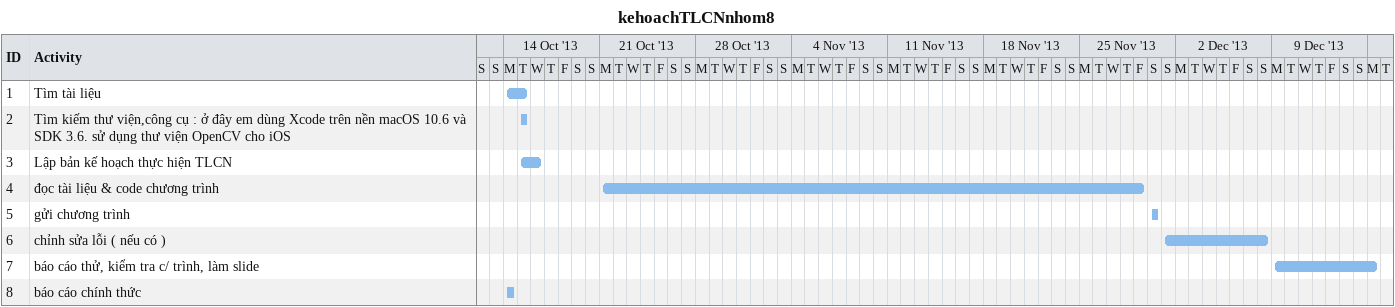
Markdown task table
kehoachTLCNnhom8

| ID | Task | Start | Finish |
|---|---|---|---|
| 1 | Tìm tài liệu | 2013-10-14 | 2013-10-15 |
| 2 | Tìm kiếm thư viện,công cụ : ở đây em dùng Xcode trên nền macOS 10.6 và SDK 3.6. sử dụng thư viện OpenCV cho iOS | 2013-10-15 | 2013-10-15 |
| 3 | Lập bản kế hoạch thực hiện TLCN | 2013-10-15 | 2013-10-16 |
| 4 | đọc tài liệu & code chương trình | 2013-10-21 | 2013-11-29 |
| 5 | gửi chương trình | 2013-11-30 | 2013-11-30 |
| 6 | chỉnh sửa lỗi ( nếu có ) | 2013-12-01 | 2013-12-08 |
| 7 | báo cáo thử, kiểm tra c/ trình, làm slide | 2013-12-09 | 2013-12-16 |
| 8 | báo cáo chính thức | 2013-10-14 | 2013-10-14 |
